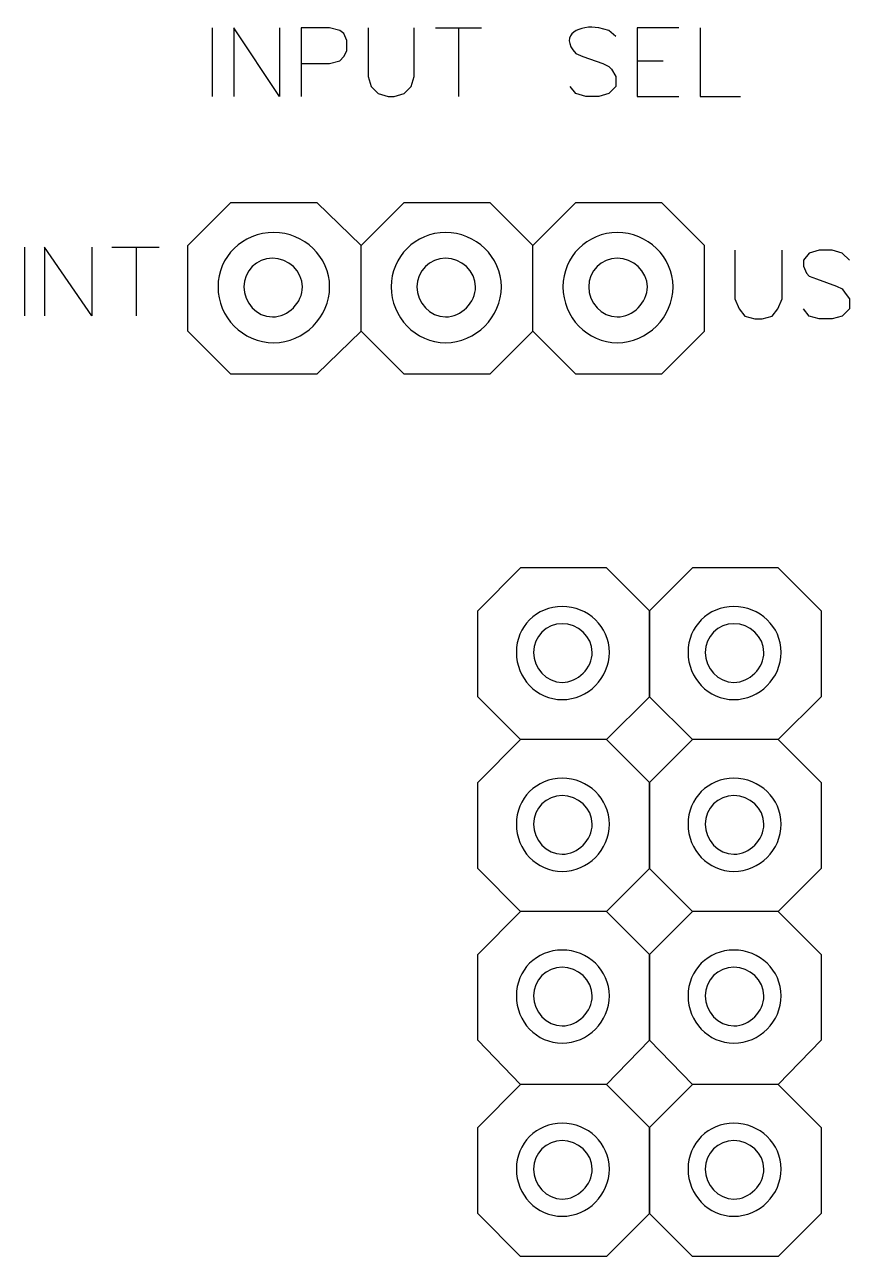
# Model space of a CAD drawing. Extents: x 236 to 550, y 195 to 401.
# Drawn here: x 344.1 to 378.6, y 260.3 to 312 of the extents above; entities that cross this region are included whole.
import ezdxf

# ---------------------------------------------------------------- set-up
doc = ezdxf.new("R2010")
doc.units = 0
doc.layers.add('x3v1_1_wiring_diagram', color=7, linetype='CONTINUOUS')

msp = doc.modelspace()

# ---------------------------------------------------------------- linework, layer by layer
at = {"layer": 'x3v1_1_wiring_diagram', "color": 7}
for points in [[(351.9275, 311.8368), (351.9275, 308.9568)], [(354.7477, 311.8368), (354.7477, 308.9568), (352.8275, 311.8368), (352.8275, 308.9568)], [(355.6477, 310.3367), (356.8476, 310.3367), (357.2677, 310.4566), (357.4477, 310.6366), (357.5676, 310.8767), (357.5676, 311.2968), (357.4477, 311.5967), (357.2677, 311.7166), (356.8476, 311.8368), (355.6477, 311.8368), (355.6477, 308.9568)], [(358.4676, 311.8368), (358.4676, 309.7967), (358.5875, 309.3766), (358.8877, 309.0767), (359.3075, 308.9568), (359.5476, 308.9568), (359.9677, 309.0767), (360.2676, 309.3766), (360.3875, 309.7967), (360.3875, 311.8368)], [(361.2875, 311.8368), (363.2077, 311.8368)], [(362.2476, 311.8368), (362.2476, 308.9568)], [(368.8475, 311.4768), (368.5476, 311.7166), (368.1275, 311.8368)], [(371.4877, 311.8368), (369.7475, 311.8368), (369.7475, 308.9568), (371.4877, 308.9568)], [(372.3877, 311.8368), (372.3877, 308.9568), (374.0675, 308.9568)], [(367.1677, 310.7568), (367.4676, 310.6366), (368.3075, 310.3367), (368.5476, 310.2168), (368.6675, 310.0966), (368.8475, 309.7967), (368.8475, 309.3766), (368.5476, 309.0767), (368.1275, 308.9568), (367.5875, 308.9568), (367.1677, 309.0767), (366.9276, 309.3766)], [(369.7475, 310.4566), (370.8275, 310.4566)], [(358.1677, 299.1166), (356.3076, 297.3166), (352.7076, 297.3166), (350.9076, 299.1166), (350.9076, 302.7166), (352.7076, 304.5166), (356.3076, 304.5166), (358.1677, 302.7166)], [(365.3677, 299.1166), (363.5677, 297.3166), (359.9677, 297.3166), (358.1677, 299.1166), (358.1677, 302.7166), (359.9677, 304.5166), (363.5677, 304.5166), (365.3677, 302.7166)], [(370.7677, 297.3166), (367.1677, 297.3166), (365.3677, 299.1166), (365.3677, 302.7166), (367.1677, 304.5166)], [(367.1677, 304.5166), (370.7677, 304.5166)], [(372.5677, 302.7166), (370.7677, 304.5166)], [(344.0585, 302.6412), (344.0585, 299.7612)], [(346.8784, 302.6412), (346.8784, 299.7612), (344.8984, 302.6412), (344.8984, 299.7612)], [(347.7183, 302.6412), (349.6983, 302.6412)], [(348.7385, 302.6412), (348.7385, 299.7612)], [(372.5677, 299.1166), (372.5677, 302.7166)], [(373.8376, 302.51), (373.8376, 300.4702), (374.0176, 300.0501), (374.2577, 299.7502), (374.6778, 299.63), (374.9777, 299.63), (375.3978, 299.7502), (375.6376, 300.0501), (375.8176, 300.4702), (375.8176, 302.51)], [(378.6378, 302.0902), (378.3376, 302.3901), (377.9178, 302.51), (377.3778, 302.51), (376.9577, 302.3901), (376.7176, 302.0902), (376.7176, 301.8501), (376.8378, 301.5502), (376.9577, 301.43), (377.2576, 301.3101), (378.0978, 301.0102), (378.3376, 300.89), (378.4578, 300.71), (378.6378, 300.4702), (378.6378, 300.0501), (378.3376, 299.7502), (377.9178, 299.63), (377.3778, 299.63), (376.9577, 299.7502), (376.7176, 300.0501)], [(356.8476, 300.9767), (356.8476, 300.9767), (356.8476, 300.9767)], [(356.8476, 300.9767), (356.8476, 300.9767), (356.8476, 300.9767)], [(364.0476, 300.9767), (364.0476, 300.9767), (364.0476, 300.9767)], [(364.0476, 300.9767), (364.0476, 300.9767), (364.0476, 300.9767)], [(371.2476, 300.9767), (371.2476, 300.9767), (371.2476, 300.9767)], [(371.2476, 300.9767), (371.2476, 300.9767), (371.2476, 300.9767)], [(370.7677, 297.3166), (372.5677, 299.1166)], [(364.8555, 289.1951), (363.0555, 287.3951)], [(368.4555, 289.1951), (364.8555, 289.1951)], [(370.2555, 287.3951), (368.4555, 289.1951)], [(372.0555, 289.1951), (370.2555, 287.3951)], [(375.6555, 289.1951), (372.0555, 289.1951)], [(377.4555, 287.3951), (375.6555, 289.1951)], [(370.2555, 287.3951), (370.2555, 283.7951), (368.4555, 281.9951), (364.8555, 281.9951), (363.0555, 283.7951)], [(363.0555, 283.7951), (363.0555, 287.3951)], [(377.4555, 287.3951), (377.4555, 283.7951), (375.6555, 281.9951), (372.0555, 281.9951), (370.2555, 283.7951)], [(370.2555, 283.7951), (370.2555, 287.3951)], [(368.5754, 285.6549), (368.5754, 285.6549), (368.5754, 285.6549)], [(368.5754, 285.6549), (368.5754, 285.6549), (368.5754, 285.6549)], [(375.7754, 285.6549), (375.7754, 285.6549), (375.7754, 285.6549)], [(375.7754, 285.6549), (375.7754, 285.6549), (375.7754, 285.6549)], [(368.4555, 281.9951), (370.2555, 280.1951), (370.2555, 276.5951), (368.4555, 274.7951), (364.8555, 274.7951), (363.0555, 276.5951), (363.0555, 280.1951), (364.8555, 281.9951)], [(375.6555, 281.9951), (377.4555, 280.1951), (377.4555, 276.5951), (375.6555, 274.7951), (372.0555, 274.7951), (370.2555, 276.5951), (370.2555, 280.1951), (372.0555, 281.9951)], [(368.5754, 278.4549), (368.5754, 278.4549), (368.5754, 278.4549)], [(368.5754, 278.4549), (368.5754, 278.4549), (368.5754, 278.4549)], [(375.7754, 278.4549), (375.7754, 278.4549), (375.7754, 278.4549)], [(375.7754, 278.4549), (375.7754, 278.4549), (375.7754, 278.4549)], [(368.4555, 274.7951), (370.2555, 272.9951), (370.2555, 269.3951), (368.4555, 267.535), (364.8555, 267.535), (363.0555, 269.3951), (363.0555, 272.9951), (364.8555, 274.7951)], [(375.6555, 274.7951), (377.4555, 272.9951), (377.4555, 269.3951), (375.6555, 267.535), (372.0555, 267.535), (370.2555, 269.3951), (370.2555, 272.9951), (372.0555, 274.7951)], [(368.5754, 271.2549), (368.5754, 271.2549), (368.5754, 271.2549)], [(368.5754, 271.2549), (368.5754, 271.2549), (368.5754, 271.2549)], [(375.7754, 271.2549), (375.7754, 271.2549), (375.7754, 271.2549)], [(375.7754, 271.2549), (375.7754, 271.2549), (375.7754, 271.2549)], [(364.8555, 267.535), (363.0555, 265.735)], [(368.4555, 267.535), (364.8555, 267.535)], [(370.2555, 265.735), (368.4555, 267.535)], [(372.0555, 267.535), (370.2555, 265.735)], [(375.6555, 267.535), (372.0555, 267.535)], [(377.4555, 265.735), (375.6555, 267.535)], [(370.2555, 265.735), (370.2555, 262.135), (368.4555, 260.335), (364.8555, 260.335), (363.0555, 262.135)], [(363.0555, 262.135), (363.0555, 265.735)], [(377.4555, 265.735), (377.4555, 262.135), (375.6555, 260.335), (372.0555, 260.335), (370.2555, 262.135)], [(370.2555, 262.135), (370.2555, 265.735)], [(368.5754, 263.9951), (368.5754, 263.9951), (368.5754, 263.9951)], [(368.5754, 263.9951), (368.5754, 263.9951), (368.5754, 263.9951)], [(375.7754, 263.9951), (375.7754, 263.9951), (375.7754, 263.9951)], [(375.7754, 263.9951), (375.7754, 263.9951), (375.7754, 263.9951)]]:
    msp.add_lwpolyline(points, dxfattribs=at)
at = {"layer": 'x3v1_1_wiring_diagram', "color": 1}
for points in [[(355.7075, 300.9767), (355.7075, 300.9767)], [(355.7075, 300.9767), (355.7075, 300.9767)], [(362.9676, 300.9767), (362.9676, 300.9767)], [(362.9676, 300.9767), (362.9676, 300.9767)], [(370.1676, 300.9767), (370.1676, 300.9767)], [(370.1676, 300.9767), (370.1676, 300.9767)], [(367.8554, 285.6549), (367.8554, 285.6549)], [(367.8554, 285.6549), (367.8554, 285.6549)], [(375.0554, 285.6549), (375.0554, 285.6549)], [(375.0554, 285.6549), (375.0554, 285.6549)], [(367.8554, 278.4549), (367.8554, 278.4549)], [(367.8554, 278.4549), (367.8554, 278.4549)], [(375.0554, 278.4549), (375.0554, 278.4549)], [(375.0554, 278.4549), (375.0554, 278.4549)], [(367.8554, 271.2549), (367.8554, 271.2549)], [(367.8554, 271.2549), (367.8554, 271.2549)], [(375.0554, 271.2549), (375.0554, 271.2549)], [(375.0554, 271.2549), (375.0554, 271.2549)], [(367.8554, 263.9951), (367.8554, 263.9951)], [(367.8554, 263.9951), (367.8554, 263.9951)], [(375.0554, 263.9951), (375.0554, 263.9951)], [(375.0554, 263.9951), (375.0554, 263.9951)]]:
    msp.add_lwpolyline(points, dxfattribs=at)
at = {"layer": 'x3v1_1_wiring_diagram', "color": 7}
for points in [[(368.1275, 311.8368), (367.3695, 311.9686), (366.4216, 311.5757), (367.1677, 310.7568)], [(354.5076, 303.2566), (353.1875, 303.2566), (352.1676, 302.2367), (352.1676, 300.9767)], [(354.5076, 303.2566), (353.1875, 303.2566), (352.1676, 302.2367), (352.1676, 300.9767)], [(354.5076, 303.2566), (353.1875, 303.2566), (352.1676, 302.2367), (352.1676, 300.9767)], [(354.5076, 303.2566), (353.1875, 303.2566), (352.1676, 302.2367), (352.1676, 300.9767)], [(356.8476, 300.9767), (356.8476, 302.2367), (355.7676, 303.2566), (354.5076, 303.2566)], [(356.8476, 300.9767), (356.8476, 302.2367), (355.7676, 303.2566), (354.5076, 303.2566)], [(356.8476, 300.9767), (356.8476, 302.2367), (355.7676, 303.2566), (354.5076, 303.2566)], [(356.8476, 300.9767), (356.8476, 302.2367), (355.7676, 303.2566), (354.5076, 303.2566)], [(361.7076, 303.2566), (360.4476, 303.2566), (359.4277, 302.2367), (359.4277, 300.9767)], [(361.7076, 303.2566), (360.4476, 303.2566), (359.4277, 302.2367), (359.4277, 300.9767)], [(361.7076, 303.2566), (360.4476, 303.2566), (359.4277, 302.2367), (359.4277, 300.9767)], [(361.7076, 303.2566), (360.4476, 303.2566), (359.4277, 302.2367), (359.4277, 300.9767)], [(364.0476, 300.9767), (364.0476, 302.2367), (362.9676, 303.2566), (361.7076, 303.2566)], [(364.0476, 300.9767), (364.0476, 302.2367), (362.9676, 303.2566), (361.7076, 303.2566)], [(364.0476, 300.9767), (364.0476, 302.2367), (362.9676, 303.2566), (361.7076, 303.2566)], [(364.0476, 300.9767), (364.0476, 302.2367), (362.9676, 303.2566), (361.7076, 303.2566)], [(368.9076, 303.2566), (367.6476, 303.2566), (366.6277, 302.2367), (366.6277, 300.9767)], [(368.9076, 303.2566), (367.6476, 303.2566), (366.6277, 302.2367), (366.6277, 300.9767)], [(368.9076, 303.2566), (367.6476, 303.2566), (366.6277, 302.2367), (366.6277, 300.9767)], [(368.9076, 303.2566), (367.6476, 303.2566), (366.6277, 302.2367), (366.6277, 300.9767)], [(371.2476, 300.9767), (371.2476, 302.2367), (370.1676, 303.2566), (368.9076, 303.2566)], [(371.2476, 300.9767), (371.2476, 302.2367), (370.1676, 303.2566), (368.9076, 303.2566)], [(371.2476, 300.9767), (371.2476, 302.2367), (370.1676, 303.2566), (368.9076, 303.2566)], [(371.2476, 300.9767), (371.2476, 302.2367), (370.1676, 303.2566), (368.9076, 303.2566)], [(352.1676, 300.9767), (352.1676, 299.7167), (353.1875, 298.6367), (354.5076, 298.6367)], [(352.1676, 300.9767), (352.1676, 299.7167), (353.1875, 298.6367), (354.5076, 298.6367)], [(352.1676, 300.9767), (352.1676, 299.7167), (353.1875, 298.6367), (354.5076, 298.6367)], [(352.1676, 300.9767), (352.1676, 299.7167), (353.1875, 298.6367), (354.5076, 298.6367)], [(354.5076, 298.6367), (355.7676, 298.6367), (356.8476, 299.7167), (356.8476, 300.9767)], [(354.5076, 298.6367), (355.7676, 298.6367), (356.8476, 299.7167), (356.8476, 300.9767)], [(354.5076, 298.6367), (355.7676, 298.6367), (356.8476, 299.7167), (356.8476, 300.9767)], [(354.5076, 298.6367), (355.7676, 298.6367), (356.8476, 299.7167), (356.8476, 300.9767)], [(359.4277, 300.9767), (359.4277, 299.7167), (360.4476, 298.6367), (361.7076, 298.6367)], [(359.4277, 300.9767), (359.4277, 299.7167), (360.4476, 298.6367), (361.7076, 298.6367)], [(359.4277, 300.9767), (359.4277, 299.7167), (360.4476, 298.6367), (361.7076, 298.6367)], [(359.4277, 300.9767), (359.4277, 299.7167), (360.4476, 298.6367), (361.7076, 298.6367)], [(361.7076, 298.6367), (362.9676, 298.6367), (364.0476, 299.7167), (364.0476, 300.9767)], [(361.7076, 298.6367), (362.9676, 298.6367), (364.0476, 299.7167), (364.0476, 300.9767)], [(361.7076, 298.6367), (362.9676, 298.6367), (364.0476, 299.7167), (364.0476, 300.9767)], [(361.7076, 298.6367), (362.9676, 298.6367), (364.0476, 299.7167), (364.0476, 300.9767)], [(366.6277, 300.9767), (366.6277, 299.7167), (367.6476, 298.6367), (368.9076, 298.6367)], [(366.6277, 300.9767), (366.6277, 299.7167), (367.6476, 298.6367), (368.9076, 298.6367)], [(366.6277, 300.9767), (366.6277, 299.7167), (367.6476, 298.6367), (368.9076, 298.6367)], [(366.6277, 300.9767), (366.6277, 299.7167), (367.6476, 298.6367), (368.9076, 298.6367)], [(368.9076, 298.6367), (370.1676, 298.6367), (371.2476, 299.7167), (371.2476, 300.9767)], [(368.9076, 298.6367), (370.1676, 298.6367), (371.2476, 299.7167), (371.2476, 300.9767)], [(368.9076, 298.6367), (370.1676, 298.6367), (371.2476, 299.7167), (371.2476, 300.9767)], [(368.9076, 298.6367), (370.1676, 298.6367), (371.2476, 299.7167), (371.2476, 300.9767)], [(366.5954, 287.5751), (365.5154, 287.5751), (364.6755, 286.7349), (364.6755, 285.6549)], [(366.5954, 287.5751), (365.5154, 287.5751), (364.6755, 286.7349), (364.6755, 285.6549)], [(366.5954, 287.5751), (365.5154, 287.5751), (364.6755, 286.7349), (364.6755, 285.6549)], [(366.5954, 287.5751), (365.5154, 287.5751), (364.6755, 286.7349), (364.6755, 285.6549)], [(368.5754, 285.6549), (368.5754, 286.7349), (367.6754, 287.5751), (366.5954, 287.5751)], [(368.5754, 285.6549), (368.5754, 286.7349), (367.6754, 287.5751), (366.5954, 287.5751)], [(368.5754, 285.6549), (368.5754, 286.7349), (367.6754, 287.5751), (366.5954, 287.5751)], [(368.5754, 285.6549), (368.5754, 286.7349), (367.6754, 287.5751), (366.5954, 287.5751)], [(373.7954, 287.5751), (372.7154, 287.5751), (371.8755, 286.7349), (371.8755, 285.6549)], [(373.7954, 287.5751), (372.7154, 287.5751), (371.8755, 286.7349), (371.8755, 285.6549)], [(373.7954, 287.5751), (372.7154, 287.5751), (371.8755, 286.7349), (371.8755, 285.6549)], [(373.7954, 287.5751), (372.7154, 287.5751), (371.8755, 286.7349), (371.8755, 285.6549)], [(375.7754, 285.6549), (375.7754, 286.7349), (374.8754, 287.5751), (373.7954, 287.5751)], [(375.7754, 285.6549), (375.7754, 286.7349), (374.8754, 287.5751), (373.7954, 287.5751)], [(375.7754, 285.6549), (375.7754, 286.7349), (374.8754, 287.5751), (373.7954, 287.5751)], [(375.7754, 285.6549), (375.7754, 286.7349), (374.8754, 287.5751), (373.7954, 287.5751)], [(364.6755, 285.6549), (364.6755, 284.5749), (365.5154, 283.6749), (366.5954, 283.6749)], [(364.6755, 285.6549), (364.6755, 284.5749), (365.5154, 283.6749), (366.5954, 283.6749)], [(364.6755, 285.6549), (364.6755, 284.5749), (365.5154, 283.6749), (366.5954, 283.6749)], [(364.6755, 285.6549), (364.6755, 284.5749), (365.5154, 283.6749), (366.5954, 283.6749)], [(366.5954, 283.6749), (367.6754, 283.6749), (368.5754, 284.5749), (368.5754, 285.6549)], [(366.5954, 283.6749), (367.6754, 283.6749), (368.5754, 284.5749), (368.5754, 285.6549)], [(366.5954, 283.6749), (367.6754, 283.6749), (368.5754, 284.5749), (368.5754, 285.6549)], [(366.5954, 283.6749), (367.6754, 283.6749), (368.5754, 284.5749), (368.5754, 285.6549)], [(371.8755, 285.6549), (371.8755, 284.5749), (372.7154, 283.6749), (373.7954, 283.6749)], [(371.8755, 285.6549), (371.8755, 284.5749), (372.7154, 283.6749), (373.7954, 283.6749)], [(371.8755, 285.6549), (371.8755, 284.5749), (372.7154, 283.6749), (373.7954, 283.6749)], [(371.8755, 285.6549), (371.8755, 284.5749), (372.7154, 283.6749), (373.7954, 283.6749)], [(373.7954, 283.6749), (374.8754, 283.6749), (375.7754, 284.5749), (375.7754, 285.6549)], [(373.7954, 283.6749), (374.8754, 283.6749), (375.7754, 284.5749), (375.7754, 285.6549)], [(373.7954, 283.6749), (374.8754, 283.6749), (375.7754, 284.5749), (375.7754, 285.6549)], [(373.7954, 283.6749), (374.8754, 283.6749), (375.7754, 284.5749), (375.7754, 285.6549)], [(366.5954, 280.3751), (365.5154, 280.3751), (364.6755, 279.5349), (364.6755, 278.4549)], [(366.5954, 280.3751), (365.5154, 280.3751), (364.6755, 279.5349), (364.6755, 278.4549)], [(366.5954, 280.3751), (365.5154, 280.3751), (364.6755, 279.5349), (364.6755, 278.4549)], [(366.5954, 280.3751), (365.5154, 280.3751), (364.6755, 279.5349), (364.6755, 278.4549)], [(368.5754, 278.4549), (368.5754, 279.5349), (367.6754, 280.3751), (366.5954, 280.3751)], [(368.5754, 278.4549), (368.5754, 279.5349), (367.6754, 280.3751), (366.5954, 280.3751)], [(368.5754, 278.4549), (368.5754, 279.5349), (367.6754, 280.3751), (366.5954, 280.3751)], [(368.5754, 278.4549), (368.5754, 279.5349), (367.6754, 280.3751), (366.5954, 280.3751)], [(373.7954, 280.3751), (372.7154, 280.3751), (371.8755, 279.5349), (371.8755, 278.4549)], [(373.7954, 280.3751), (372.7154, 280.3751), (371.8755, 279.5349), (371.8755, 278.4549)], [(373.7954, 280.3751), (372.7154, 280.3751), (371.8755, 279.5349), (371.8755, 278.4549)], [(373.7954, 280.3751), (372.7154, 280.3751), (371.8755, 279.5349), (371.8755, 278.4549)], [(375.7754, 278.4549), (375.7754, 279.5349), (374.8754, 280.3751), (373.7954, 280.3751)], [(375.7754, 278.4549), (375.7754, 279.5349), (374.8754, 280.3751), (373.7954, 280.3751)], [(375.7754, 278.4549), (375.7754, 279.5349), (374.8754, 280.3751), (373.7954, 280.3751)], [(375.7754, 278.4549), (375.7754, 279.5349), (374.8754, 280.3751), (373.7954, 280.3751)], [(364.6755, 278.4549), (364.6755, 277.3749), (365.5154, 276.4749), (366.5954, 276.4749)], [(364.6755, 278.4549), (364.6755, 277.3749), (365.5154, 276.4749), (366.5954, 276.4749)], [(364.6755, 278.4549), (364.6755, 277.3749), (365.5154, 276.4749), (366.5954, 276.4749)], [(364.6755, 278.4549), (364.6755, 277.3749), (365.5154, 276.4749), (366.5954, 276.4749)], [(366.5954, 276.4749), (367.6754, 276.4749), (368.5754, 277.3749), (368.5754, 278.4549)], [(366.5954, 276.4749), (367.6754, 276.4749), (368.5754, 277.3749), (368.5754, 278.4549)], [(366.5954, 276.4749), (367.6754, 276.4749), (368.5754, 277.3749), (368.5754, 278.4549)], [(366.5954, 276.4749), (367.6754, 276.4749), (368.5754, 277.3749), (368.5754, 278.4549)], [(371.8755, 278.4549), (371.8755, 277.3749), (372.7154, 276.4749), (373.7954, 276.4749)], [(371.8755, 278.4549), (371.8755, 277.3749), (372.7154, 276.4749), (373.7954, 276.4749)], [(371.8755, 278.4549), (371.8755, 277.3749), (372.7154, 276.4749), (373.7954, 276.4749)], [(371.8755, 278.4549), (371.8755, 277.3749), (372.7154, 276.4749), (373.7954, 276.4749)], [(373.7954, 276.4749), (374.8754, 276.4749), (375.7754, 277.3749), (375.7754, 278.4549)], [(373.7954, 276.4749), (374.8754, 276.4749), (375.7754, 277.3749), (375.7754, 278.4549)], [(373.7954, 276.4749), (374.8754, 276.4749), (375.7754, 277.3749), (375.7754, 278.4549)], [(373.7954, 276.4749), (374.8754, 276.4749), (375.7754, 277.3749), (375.7754, 278.4549)], [(366.5954, 273.1751), (365.5154, 273.1751), (364.6755, 272.3349), (364.6755, 271.2549)], [(366.5954, 273.1751), (365.5154, 273.1751), (364.6755, 272.3349), (364.6755, 271.2549)], [(366.5954, 273.1751), (365.5154, 273.1751), (364.6755, 272.3349), (364.6755, 271.2549)], [(366.5954, 273.1751), (365.5154, 273.1751), (364.6755, 272.3349), (364.6755, 271.2549)], [(368.5754, 271.2549), (368.5754, 272.3349), (367.6754, 273.1751), (366.5954, 273.1751)], [(368.5754, 271.2549), (368.5754, 272.3349), (367.6754, 273.1751), (366.5954, 273.1751)], [(368.5754, 271.2549), (368.5754, 272.3349), (367.6754, 273.1751), (366.5954, 273.1751)], [(368.5754, 271.2549), (368.5754, 272.3349), (367.6754, 273.1751), (366.5954, 273.1751)], [(373.7954, 273.1751), (372.7154, 273.1751), (371.8755, 272.3349), (371.8755, 271.2549)], [(373.7954, 273.1751), (372.7154, 273.1751), (371.8755, 272.3349), (371.8755, 271.2549)], [(373.7954, 273.1751), (372.7154, 273.1751), (371.8755, 272.3349), (371.8755, 271.2549)], [(373.7954, 273.1751), (372.7154, 273.1751), (371.8755, 272.3349), (371.8755, 271.2549)], [(375.7754, 271.2549), (375.7754, 272.3349), (374.8754, 273.1751), (373.7954, 273.1751)], [(375.7754, 271.2549), (375.7754, 272.3349), (374.8754, 273.1751), (373.7954, 273.1751)], [(375.7754, 271.2549), (375.7754, 272.3349), (374.8754, 273.1751), (373.7954, 273.1751)], [(375.7754, 271.2549), (375.7754, 272.3349), (374.8754, 273.1751), (373.7954, 273.1751)], [(364.6755, 271.2549), (364.6755, 270.1749), (365.5154, 269.2749), (366.5954, 269.2749)], [(364.6755, 271.2549), (364.6755, 270.1749), (365.5154, 269.2749), (366.5954, 269.2749)], [(364.6755, 271.2549), (364.6755, 270.1749), (365.5154, 269.2749), (366.5954, 269.2749)], [(364.6755, 271.2549), (364.6755, 270.1749), (365.5154, 269.2749), (366.5954, 269.2749)], [(366.5954, 269.2749), (367.6754, 269.2749), (368.5754, 270.1749), (368.5754, 271.2549)], [(366.5954, 269.2749), (367.6754, 269.2749), (368.5754, 270.1749), (368.5754, 271.2549)], [(366.5954, 269.2749), (367.6754, 269.2749), (368.5754, 270.1749), (368.5754, 271.2549)], [(366.5954, 269.2749), (367.6754, 269.2749), (368.5754, 270.1749), (368.5754, 271.2549)], [(371.8755, 271.2549), (371.8755, 270.1749), (372.7154, 269.2749), (373.7954, 269.2749)], [(371.8755, 271.2549), (371.8755, 270.1749), (372.7154, 269.2749), (373.7954, 269.2749)], [(371.8755, 271.2549), (371.8755, 270.1749), (372.7154, 269.2749), (373.7954, 269.2749)], [(371.8755, 271.2549), (371.8755, 270.1749), (372.7154, 269.2749), (373.7954, 269.2749)], [(373.7954, 269.2749), (374.8754, 269.2749), (375.7754, 270.1749), (375.7754, 271.2549)], [(373.7954, 269.2749), (374.8754, 269.2749), (375.7754, 270.1749), (375.7754, 271.2549)], [(373.7954, 269.2749), (374.8754, 269.2749), (375.7754, 270.1749), (375.7754, 271.2549)], [(373.7954, 269.2749), (374.8754, 269.2749), (375.7754, 270.1749), (375.7754, 271.2549)], [(366.5954, 265.915), (365.5154, 265.915), (364.6755, 265.0751), (364.6755, 263.9951)], [(366.5954, 265.915), (365.5154, 265.915), (364.6755, 265.0751), (364.6755, 263.9951)], [(366.5954, 265.915), (365.5154, 265.915), (364.6755, 265.0751), (364.6755, 263.9951)], [(366.5954, 265.915), (365.5154, 265.915), (364.6755, 265.0751), (364.6755, 263.9951)], [(368.5754, 263.9951), (368.5754, 265.0751), (367.6754, 265.915), (366.5954, 265.915)], [(368.5754, 263.9951), (368.5754, 265.0751), (367.6754, 265.915), (366.5954, 265.915)], [(368.5754, 263.9951), (368.5754, 265.0751), (367.6754, 265.915), (366.5954, 265.915)], [(368.5754, 263.9951), (368.5754, 265.0751), (367.6754, 265.915), (366.5954, 265.915)], [(373.7954, 265.915), (372.7154, 265.915), (371.8755, 265.0751), (371.8755, 263.9951)], [(373.7954, 265.915), (372.7154, 265.915), (371.8755, 265.0751), (371.8755, 263.9951)], [(373.7954, 265.915), (372.7154, 265.915), (371.8755, 265.0751), (371.8755, 263.9951)], [(373.7954, 265.915), (372.7154, 265.915), (371.8755, 265.0751), (371.8755, 263.9951)], [(375.7754, 263.9951), (375.7754, 265.0751), (374.8754, 265.915), (373.7954, 265.915)], [(375.7754, 263.9951), (375.7754, 265.0751), (374.8754, 265.915), (373.7954, 265.915)], [(375.7754, 263.9951), (375.7754, 265.0751), (374.8754, 265.915), (373.7954, 265.915)], [(375.7754, 263.9951), (375.7754, 265.0751), (374.8754, 265.915), (373.7954, 265.915)], [(364.6755, 263.9951), (364.6755, 262.9151), (365.5154, 262.0151), (366.5954, 262.0151)], [(364.6755, 263.9951), (364.6755, 262.9151), (365.5154, 262.0151), (366.5954, 262.0151)], [(364.6755, 263.9951), (364.6755, 262.9151), (365.5154, 262.0151), (366.5954, 262.0151)], [(364.6755, 263.9951), (364.6755, 262.9151), (365.5154, 262.0151), (366.5954, 262.0151)], [(366.5954, 262.0151), (367.6754, 262.0151), (368.5754, 262.9151), (368.5754, 263.9951)], [(366.5954, 262.0151), (367.6754, 262.0151), (368.5754, 262.9151), (368.5754, 263.9951)], [(366.5954, 262.0151), (367.6754, 262.0151), (368.5754, 262.9151), (368.5754, 263.9951)], [(366.5954, 262.0151), (367.6754, 262.0151), (368.5754, 262.9151), (368.5754, 263.9951)], [(371.8755, 263.9951), (371.8755, 262.9151), (372.7154, 262.0151), (373.7954, 262.0151)], [(371.8755, 263.9951), (371.8755, 262.9151), (372.7154, 262.0151), (373.7954, 262.0151)], [(371.8755, 263.9951), (371.8755, 262.9151), (372.7154, 262.0151), (373.7954, 262.0151)], [(371.8755, 263.9951), (371.8755, 262.9151), (372.7154, 262.0151), (373.7954, 262.0151)], [(373.7954, 262.0151), (374.8754, 262.0151), (375.7754, 262.9151), (375.7754, 263.9951)], [(373.7954, 262.0151), (374.8754, 262.0151), (375.7754, 262.9151), (375.7754, 263.9951)], [(373.7954, 262.0151), (374.8754, 262.0151), (375.7754, 262.9151), (375.7754, 263.9951)], [(373.7954, 262.0151), (374.8754, 262.0151), (375.7754, 262.9151), (375.7754, 263.9951)]]:
    msp.add_open_spline(points, degree=3, dxfattribs=at)
at = {"layer": 'x3v1_1_wiring_diagram', "color": 1}
for points in [[(354.4475, 302.1766), (353.7876, 302.1766), (353.2476, 301.6366), (353.2476, 300.9767)], [(354.4475, 302.1766), (353.7876, 302.1766), (353.2476, 301.6366), (353.2476, 300.9767)], [(355.7075, 300.9767), (355.7075, 301.6366), (355.1077, 302.1766), (354.4475, 302.1766)], [(355.7075, 300.9767), (355.7075, 301.6366), (355.1077, 302.1766), (354.4475, 302.1766)], [(361.7076, 302.1766), (361.0477, 302.1766), (360.5077, 301.6366), (360.5077, 300.9767)], [(361.7076, 302.1766), (361.0477, 302.1766), (360.5077, 301.6366), (360.5077, 300.9767)], [(362.9676, 300.9767), (362.9676, 301.6366), (362.3675, 302.1766), (361.7076, 302.1766)], [(362.9676, 300.9767), (362.9676, 301.6366), (362.3675, 302.1766), (361.7076, 302.1766)], [(368.9076, 302.1766), (368.2477, 302.1766), (367.7077, 301.6366), (367.7077, 300.9767)], [(368.9076, 302.1766), (368.2477, 302.1766), (367.7077, 301.6366), (367.7077, 300.9767)], [(370.1676, 300.9767), (370.1676, 301.6366), (369.5675, 302.1766), (368.9076, 302.1766)], [(370.1676, 300.9767), (370.1676, 301.6366), (369.5675, 302.1766), (368.9076, 302.1766)], [(353.2476, 300.9767), (353.2476, 300.3168), (353.7876, 299.7167), (354.4475, 299.7167)], [(353.2476, 300.9767), (353.2476, 300.3168), (353.7876, 299.7167), (354.4475, 299.7167)], [(354.4475, 299.7167), (355.1077, 299.7167), (355.7075, 300.3168), (355.7075, 300.9767)], [(354.4475, 299.7167), (355.1077, 299.7167), (355.7075, 300.3168), (355.7075, 300.9767)], [(360.5077, 300.9767), (360.5077, 300.3168), (361.0477, 299.7167), (361.7076, 299.7167)], [(360.5077, 300.9767), (360.5077, 300.3168), (361.0477, 299.7167), (361.7076, 299.7167)], [(361.7076, 299.7167), (362.3675, 299.7167), (362.9676, 300.3168), (362.9676, 300.9767)], [(361.7076, 299.7167), (362.3675, 299.7167), (362.9676, 300.3168), (362.9676, 300.9767)], [(367.7077, 300.9767), (367.7077, 300.3168), (368.2477, 299.7167), (368.9076, 299.7167)], [(367.7077, 300.9767), (367.7077, 300.3168), (368.2477, 299.7167), (368.9076, 299.7167)], [(368.9076, 299.7167), (369.5675, 299.7167), (370.1676, 300.3168), (370.1676, 300.9767)], [(368.9076, 299.7167), (369.5675, 299.7167), (370.1676, 300.3168), (370.1676, 300.9767)], [(366.5954, 286.8551), (365.9355, 286.8551), (365.3955, 286.3151), (365.3955, 285.6549)], [(366.5954, 286.8551), (365.9355, 286.8551), (365.3955, 286.3151), (365.3955, 285.6549)], [(367.8554, 285.6549), (367.8554, 286.3151), (367.2556, 286.8551), (366.5954, 286.8551)], [(367.8554, 285.6549), (367.8554, 286.3151), (367.2556, 286.8551), (366.5954, 286.8551)], [(373.7954, 286.8551), (373.1355, 286.8551), (372.5955, 286.3151), (372.5955, 285.6549)], [(373.7954, 286.8551), (373.1355, 286.8551), (372.5955, 286.3151), (372.5955, 285.6549)], [(375.0554, 285.6549), (375.0554, 286.3151), (374.4556, 286.8551), (373.7954, 286.8551)], [(375.0554, 285.6549), (375.0554, 286.3151), (374.4556, 286.8551), (373.7954, 286.8551)], [(365.3955, 285.6549), (365.3955, 284.995), (365.9355, 284.3949), (366.5954, 284.3949)], [(365.3955, 285.6549), (365.3955, 284.995), (365.9355, 284.3949), (366.5954, 284.3949)], [(366.5954, 284.3949), (367.2556, 284.3949), (367.8554, 284.995), (367.8554, 285.6549)], [(366.5954, 284.3949), (367.2556, 284.3949), (367.8554, 284.995), (367.8554, 285.6549)], [(372.5955, 285.6549), (372.5955, 284.995), (373.1355, 284.3949), (373.7954, 284.3949)], [(372.5955, 285.6549), (372.5955, 284.995), (373.1355, 284.3949), (373.7954, 284.3949)], [(373.7954, 284.3949), (374.4556, 284.3949), (375.0554, 284.995), (375.0554, 285.6549)], [(373.7954, 284.3949), (374.4556, 284.3949), (375.0554, 284.995), (375.0554, 285.6549)], [(366.5954, 279.6551), (365.9355, 279.6551), (365.3955, 279.1151), (365.3955, 278.4549)], [(366.5954, 279.6551), (365.9355, 279.6551), (365.3955, 279.1151), (365.3955, 278.4549)], [(367.8554, 278.4549), (367.8554, 279.1151), (367.2556, 279.6551), (366.5954, 279.6551)], [(367.8554, 278.4549), (367.8554, 279.1151), (367.2556, 279.6551), (366.5954, 279.6551)], [(373.7954, 279.6551), (373.1355, 279.6551), (372.5955, 279.1151), (372.5955, 278.4549)], [(373.7954, 279.6551), (373.1355, 279.6551), (372.5955, 279.1151), (372.5955, 278.4549)], [(375.0554, 278.4549), (375.0554, 279.1151), (374.4556, 279.6551), (373.7954, 279.6551)], [(375.0554, 278.4549), (375.0554, 279.1151), (374.4556, 279.6551), (373.7954, 279.6551)], [(365.3955, 278.4549), (365.3955, 277.795), (365.9355, 277.1949), (366.5954, 277.1949)], [(365.3955, 278.4549), (365.3955, 277.795), (365.9355, 277.1949), (366.5954, 277.1949)], [(366.5954, 277.1949), (367.2556, 277.1949), (367.8554, 277.795), (367.8554, 278.4549)], [(366.5954, 277.1949), (367.2556, 277.1949), (367.8554, 277.795), (367.8554, 278.4549)], [(372.5955, 278.4549), (372.5955, 277.795), (373.1355, 277.1949), (373.7954, 277.1949)], [(372.5955, 278.4549), (372.5955, 277.795), (373.1355, 277.1949), (373.7954, 277.1949)], [(373.7954, 277.1949), (374.4556, 277.1949), (375.0554, 277.795), (375.0554, 278.4549)], [(373.7954, 277.1949), (374.4556, 277.1949), (375.0554, 277.795), (375.0554, 278.4549)], [(366.5954, 272.4551), (365.9355, 272.4551), (365.3955, 271.9151), (365.3955, 271.2549)], [(366.5954, 272.4551), (365.9355, 272.4551), (365.3955, 271.9151), (365.3955, 271.2549)], [(367.8554, 271.2549), (367.8554, 271.9151), (367.2556, 272.4551), (366.5954, 272.4551)], [(367.8554, 271.2549), (367.8554, 271.9151), (367.2556, 272.4551), (366.5954, 272.4551)], [(373.7954, 272.4551), (373.1355, 272.4551), (372.5955, 271.9151), (372.5955, 271.2549)], [(373.7954, 272.4551), (373.1355, 272.4551), (372.5955, 271.9151), (372.5955, 271.2549)], [(375.0554, 271.2549), (375.0554, 271.9151), (374.4556, 272.4551), (373.7954, 272.4551)], [(375.0554, 271.2549), (375.0554, 271.9151), (374.4556, 272.4551), (373.7954, 272.4551)], [(365.3955, 271.2549), (365.3955, 270.595), (365.9355, 269.9949), (366.5954, 269.9949)], [(365.3955, 271.2549), (365.3955, 270.595), (365.9355, 269.9949), (366.5954, 269.9949)], [(366.5954, 269.9949), (367.2556, 269.9949), (367.8554, 270.595), (367.8554, 271.2549)], [(366.5954, 269.9949), (367.2556, 269.9949), (367.8554, 270.595), (367.8554, 271.2549)], [(372.5955, 271.2549), (372.5955, 270.595), (373.1355, 269.9949), (373.7954, 269.9949)], [(372.5955, 271.2549), (372.5955, 270.595), (373.1355, 269.9949), (373.7954, 269.9949)], [(373.7954, 269.9949), (374.4556, 269.9949), (375.0554, 270.595), (375.0554, 271.2549)], [(373.7954, 269.9949), (374.4556, 269.9949), (375.0554, 270.595), (375.0554, 271.2549)], [(366.5954, 265.195), (365.9355, 265.195), (365.3955, 264.655), (365.3955, 263.9951)], [(366.5954, 265.195), (365.9355, 265.195), (365.3955, 264.655), (365.3955, 263.9951)], [(367.8554, 263.9951), (367.8554, 264.655), (367.2556, 265.195), (366.5954, 265.195)], [(367.8554, 263.9951), (367.8554, 264.655), (367.2556, 265.195), (366.5954, 265.195)], [(373.7954, 265.195), (373.1355, 265.195), (372.5955, 264.655), (372.5955, 263.9951)], [(373.7954, 265.195), (373.1355, 265.195), (372.5955, 264.655), (372.5955, 263.9951)], [(375.0554, 263.9951), (375.0554, 264.655), (374.4556, 265.195), (373.7954, 265.195)], [(375.0554, 263.9951), (375.0554, 264.655), (374.4556, 265.195), (373.7954, 265.195)], [(365.3955, 263.9951), (365.3955, 263.3349), (365.9355, 262.7351), (366.5954, 262.7351)], [(365.3955, 263.9951), (365.3955, 263.3349), (365.9355, 262.7351), (366.5954, 262.7351)], [(366.5954, 262.7351), (367.2556, 262.7351), (367.8554, 263.3349), (367.8554, 263.9951)], [(366.5954, 262.7351), (367.2556, 262.7351), (367.8554, 263.3349), (367.8554, 263.9951)], [(372.5955, 263.9951), (372.5955, 263.3349), (373.1355, 262.7351), (373.7954, 262.7351)], [(372.5955, 263.9951), (372.5955, 263.3349), (373.1355, 262.7351), (373.7954, 262.7351)], [(373.7954, 262.7351), (374.4556, 262.7351), (375.0554, 263.3349), (375.0554, 263.9951)], [(373.7954, 262.7351), (374.4556, 262.7351), (375.0554, 263.3349), (375.0554, 263.9951)]]:
    msp.add_open_spline(points, degree=3, dxfattribs=at)

doc.saveas('drawing.dxf')
